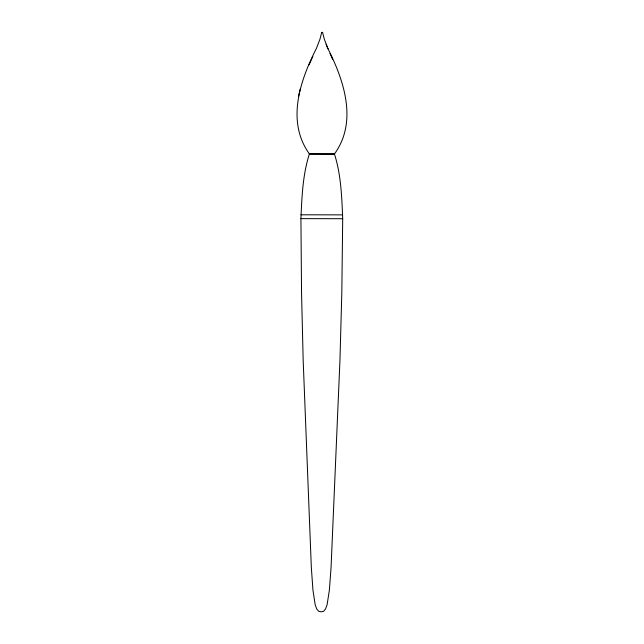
<?xml version="1.0" encoding="UTF-8"?>
<svg xmlns="http://www.w3.org/2000/svg" width="644" height="644" viewBox="0 0 644 644"><rect width="100%" height="100%" fill="white"/><g stroke="black" fill="none" stroke-linecap="round" stroke-linejoin="round"><path stroke-width="0.97" d="M300.925 218.638C301.891 197.008 302.68 174.854 309.353 154.077L334.494 154.125C341.087 174.918 341.803 197.072 342.697 218.71L341.819 292.585L339.96 360.077L331.072 567.324L329.374 590.17L327.104 604.684L325.558 608.942L323.602 611.285L321.123 611.8L318.651 611.277L316.703 608.926L315.166 604.668L312.952 590.137L311.326 567.292L303.163 360.02L301.537 292.521L300.925 218.638L342.697 218.71M322.572 32.361L321.694 32.498L322.588 32.393L324.246 39.01L327.957 48.775L326.114 44.219M321.694 32.425L320.02 39.002L316.421 48.389C300.096 80.452 286.049 121.362 309.353 153.884L334.494 153.932C357.879 121.563 344.025 80.5 327.804 48.405M300.209 89.073L298.47 96.479M309.104 64.819L312.855 56.439M300.925 214.798L342.705 214.871M334.067 153.9L334.494 153.932M329.994 53.444L332.602 59.296"/></g></svg>
